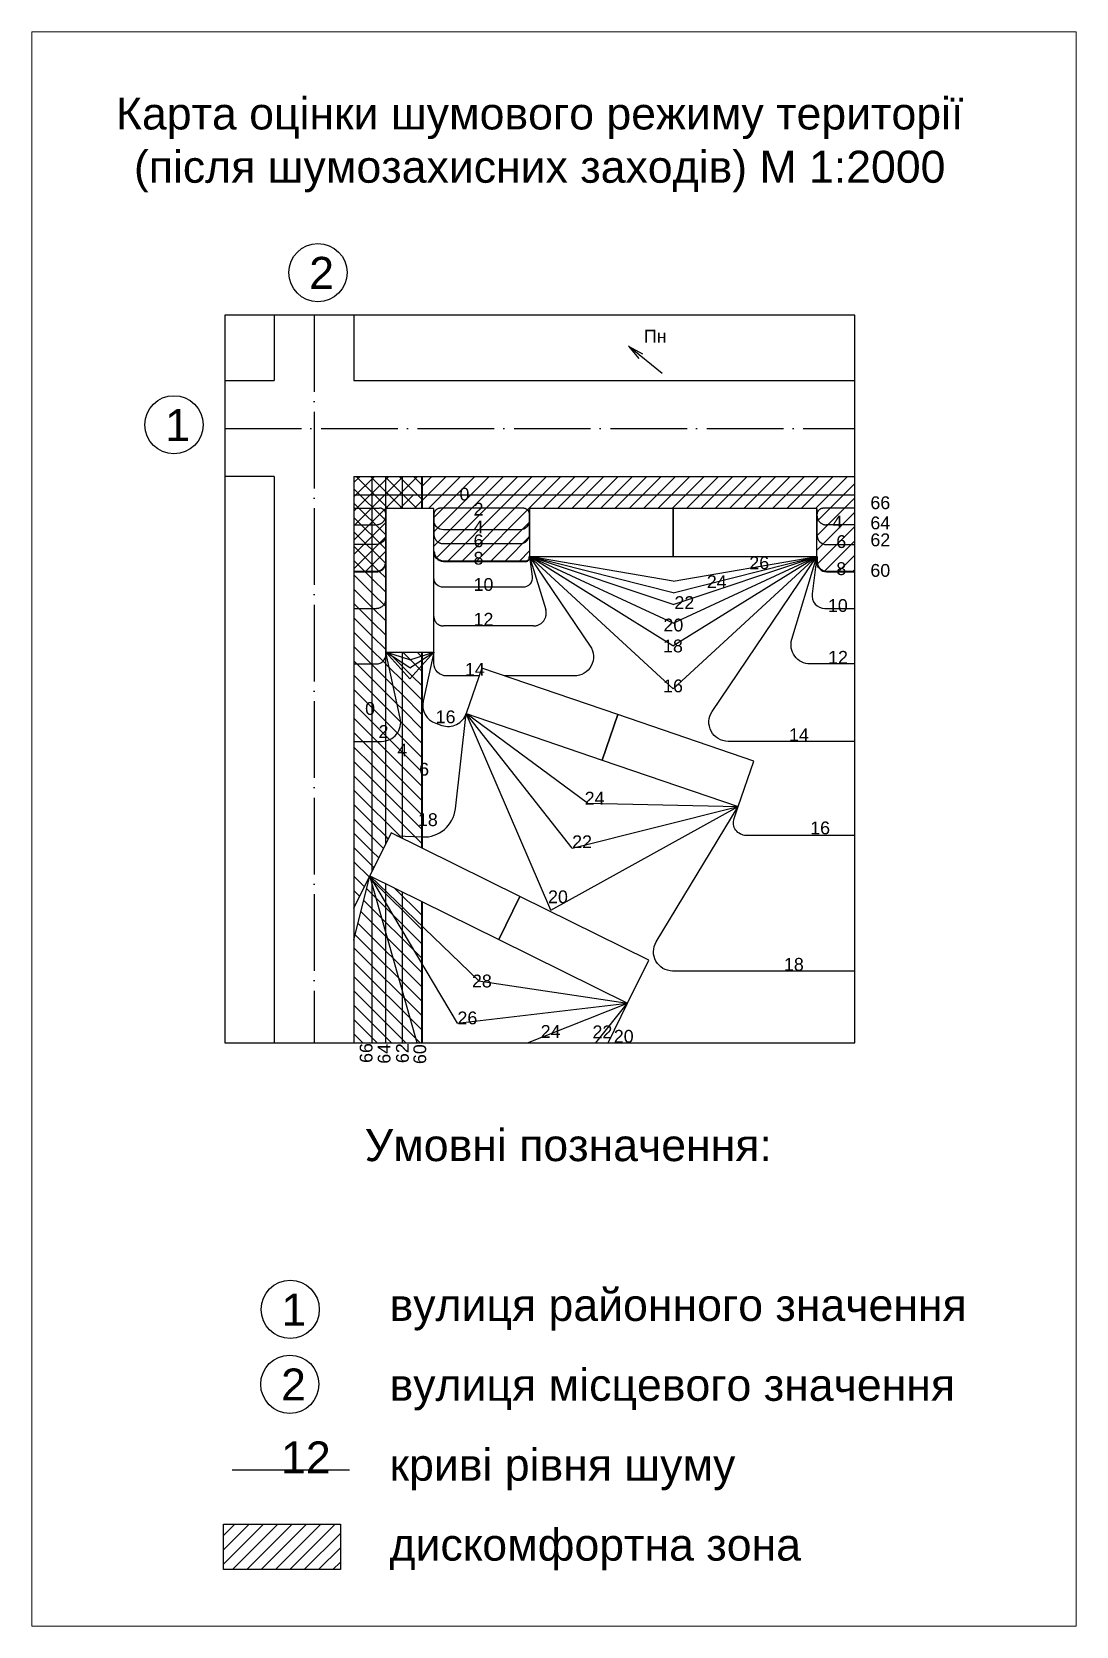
# Paper-space layout 'шум2' of a CAD drawing. Header units: millimetres. Extents: x 31 to 194, y 33 to 282.
# The model-space entities are those that its viewports show. They can reach past a viewport. Long polylines and large blocks are cut down to what shows.
import ezdxf

# ---------------------------------------------------------------- set-up
doc = ezdxf.new("R2010")
doc.units = ezdxf.units.MM
doc.linetypes.add('ACAD_ISO04W100', pattern=[30, 24, -3, 0, -3])
for name, color, linetype in [('будівлі', 7, 'Continuous'), ('ВДМ', 7, 'Continuous'), ('шум1', 243, 'Continuous'), ('шум2', 130, 'Continuous'), ('шум3', 90, 'Continuous')]:
    doc.layers.add(name, color=color, linetype=linetype)
doc.styles.get("Standard").update_dxf_attribs({"font": 'arial.ttf'})

msp = doc.modelspace()

# ---------------------------------------------------------------- hatches: boundary and pattern name
at = {"layer": 'шум1', "transparency": 33554687}
h = msp.add_hatch(dxfattribs=at)
h.set_pattern_fill('ANSI31', color=256, scale=0.5)
h.paths.add_polyline_path([(11900.157, 2895.326), (11897.558, 2895.326), (11897.558, 2892.462), (11900.157, 2892.462)])
h.paths.add_polyline_path([(11897.558, 2895.326), (11895.449, 2895.326), (11895.449, 2892.462), (11897.558, 2892.462)])
h.paths.add_polyline_path([(11895.449, 2895.326), (11892.585, 2895.326), (11892.585, 2892.462), (11895.449, 2892.462)])
h.paths.add_polyline_path([(11895.449, 2892.462), (11892.585, 2892.462), (11892.585, 2890.382), (11895.449, 2890.382)])
h.paths.add_polyline_path([(11895.449, 2890.382), (11892.585, 2890.382), (11892.585, 2887.782), (11895.449, 2887.782)])
h.paths.add_polyline_path([(11897.558, 2889.616, 0.3466368), (11896.585, 2890.382), (11895.449, 2890.382), (11895.449, 2887.782), (11896.085, 2887.782, 0.3588577), (11897.558, 2888.995)])
h.paths.add_polyline_path([(11897.558, 2892.462), (11895.449, 2892.462), (11895.449, 2890.382), (11896.585, 2890.382, -0.3466368), (11897.558, 2889.616)])
h.paths.add_polyline_path([(11895.449, 2887.782), (11892.585, 2887.782), (11892.585, 2884.698), (11895.449, 2884.698)])
h.paths.add_polyline_path([(11897.558, 2888.995, -0.3588577), (11896.085, 2887.782), (11895.449, 2887.782), (11895.449, 2884.698), (11896.085, 2884.698, 0.3588577), (11897.558, 2885.911)])
h.paths.add_polyline_path([(11895.449, 2884.698), (11892.585, 2884.698), (11892.585, 2880.464), (11895.449, 2880.464)])
h.paths.add_polyline_path([(11897.558, 2885.911, -0.3588577), (11896.085, 2884.698), (11895.449, 2884.698), (11895.449, 2880.464), (11896.085, 2880.464, 0.3588577), (11897.558, 2881.677)])
h.paths.add_polyline_path([(11920.085, 2886.318, -0.4142136), (11918.585, 2884.818), (11906.585, 2884.818, -0.4142136), (11905.085, 2886.318), (11905.085, 2883.599, 0.4142136), (11906.585, 2882.099), (11919.585, 2882.099, 0.4142136), (11920.085, 2882.599), (11920.085, 2882.826)])
h.paths.add_polyline_path([(11920.085, 2886.318), (11920.085, 2888.498, -0.4142136), (11918.585, 2886.998), (11906.585, 2886.998, -0.4142136), (11905.085, 2888.498), (11905.085, 2888.22), (11905.085, 2886.318, 0.4142136), (11906.585, 2884.818), (11918.585, 2884.818, 0.4142136)])
h.paths.add_polyline_path([(11920.085, 2889.354, 0.4142136), (11919.085, 2890.354), (11906.085, 2890.354, 0.4142136), (11905.085, 2889.354), (11905.085, 2888.498, 0.4142136), (11906.585, 2886.998), (11918.585, 2886.998, 0.4142136), (11920.085, 2888.498)])
h.paths.add_polyline_path([(11910.695, 2880.441), (11913.249, 2880.441), (11913.249, 2884.562), (11910.695, 2884.562)], flags=9)
h.paths.add_polyline_path([(11910.703, 2883.16), (11913.257, 2883.16), (11913.257, 2887.282), (11910.703, 2887.282)], flags=9)
h.paths.add_polyline_path([(11910.772, 2885.348), (11913.326, 2885.348), (11913.326, 2889.469), (11910.772, 2889.469)], flags=9)
h.paths.add_polyline_path([(11910.726, 2888.119), (11913.28, 2888.119), (11913.28, 2892.24), (11910.726, 2892.24)], flags=9)
h = msp.add_hatch(dxfattribs=at)
h.set_pattern_fill('ANSI31', color=256, scale=0.5, angle=90)
h.paths.add_polyline_path([(11895.449, 2884.698), (11892.585, 2884.698), (11892.585, 2880.464), (11895.449, 2880.464)])
h.paths.add_polyline_path([(11895.449, 2887.782), (11892.585, 2887.782), (11892.585, 2884.698), (11895.449, 2884.698)])
h.paths.add_polyline_path([(11895.449, 2890.382), (11892.585, 2890.382), (11892.585, 2887.782), (11895.449, 2887.782)])
h.paths.add_polyline_path([(11895.449, 2892.462), (11892.585, 2892.462), (11892.585, 2890.382), (11895.449, 2890.382)])
h.paths.add_polyline_path([(11895.449, 2895.326), (11892.585, 2895.326), (11892.585, 2892.462), (11895.449, 2892.462)])
h.paths.add_polyline_path([(11897.558, 2895.326), (11895.449, 2895.326), (11895.449, 2892.462), (11897.558, 2892.462)])
h.paths.add_polyline_path([(11900.157, 2895.326), (11897.558, 2895.326), (11897.558, 2892.462), (11900.157, 2892.462)])
h.paths.add_polyline_path([(11903.241, 2895.326), (11900.157, 2895.326), (11900.157, 2892.462), (11903.241, 2892.462)])
h.paths.add_polyline_path([(11903.241, 2892.462), (11900.157, 2892.462), (11900.157, 2890.326), (11903.241, 2890.326)])
h.paths.add_polyline_path([(11900.157, 2892.462), (11897.558, 2892.462), (11897.558, 2890.326), (11900.157, 2890.326)])
h.paths.add_polyline_path([(11897.558, 2892.462), (11895.449, 2892.462), (11895.449, 2890.382), (11896.585, 2890.382, -0.3466368), (11897.558, 2889.616)])
h.paths.add_polyline_path([(11897.558, 2889.616, 0.3466368), (11896.585, 2890.382), (11895.449, 2890.382), (11895.449, 2887.782), (11896.085, 2887.782, 0.3588577), (11897.558, 2888.995)])
h.paths.add_polyline_path([(11897.558, 2888.995, -0.3588577), (11896.085, 2887.782), (11895.449, 2887.782), (11895.449, 2884.698), (11896.085, 2884.698, 0.3588577), (11897.558, 2885.911)])
h.paths.add_polyline_path([(11897.558, 2885.911, -0.3588577), (11896.085, 2884.698), (11895.449, 2884.698), (11895.449, 2880.464), (11896.085, 2880.464, 0.3588577), (11897.558, 2881.677)])
h.paths.add_polyline_path([(11903.241, 2867.239), (11903.241, 2867.826), (11900.157, 2867.826), (11900.157, 2867.008), (11901.335, 2866.633)])
h.paths.add_polyline_path([(11900.157, 2867.826), (11897.585, 2867.826), (11900.157, 2867.008)], flags=16)
h.paths.add_polyline_path([(11900.157, 2867.008), (11897.585, 2867.826), (11900.157, 2866.16)], flags=16)
h.paths.add_polyline_path([(11903.241, 2866.631), (11903.241, 2867.239), (11901.335, 2866.633), (11900.157, 2867.008), (11900.157, 2866.16), (11901.335, 2865.396)])
h.paths.add_polyline_path([(11900.157, 2866.16), (11897.585, 2867.826), (11900.157, 2864.986)], flags=17)
h.paths.add_polyline_path([(11903.241, 2865.79), (11903.241, 2866.631), (11901.335, 2865.396), (11900.157, 2866.16), (11900.157, 2864.986), (11901.335, 2863.685)])
h.paths.add_polyline_path([(11900.157, 2864.986), (11897.585, 2867.826), (11899.837, 2857.52, -0.4131345), (11897.558, 2853.951), (11897.558, 2837.83), (11898.407, 2839.55), (11899.302, 2839.108), (11900.157, 2839.067)])
h.paths.add_polyline_path([(11898.845, 2850.445), (11901.399, 2850.445), (11901.399, 2854.567), (11898.845, 2854.567)], flags=9)
h = msp.add_hatch(dxfattribs=at)
h.set_pattern_fill('ANSI31', color=256)
h.paths.add_polyline_path([(11903.241, 2895.326), (11900.157, 2895.326), (11900.157, 2892.462), (11903.241, 2892.462)])
h = msp.add_hatch(dxfattribs=at)
h.set_pattern_fill('ANSI31', color=256, scale=0.5)
h.paths.add_polyline_path([(11971.014, 2895.326), (11903.241, 2895.326), (11903.241, 2892.462), (11971.014, 2892.462)])
h.paths.add_polyline_path([(11908.487, 2890.471), (11911.041, 2890.471), (11911.041, 2894.593), (11908.487, 2894.593)], flags=9)
h = msp.add_hatch(dxfattribs=at)
h.set_pattern_fill('ANSI31', color=256, scale=0.5)
h.paths.add_polyline_path([(11971.014, 2892.462), (11903.241, 2892.462), (11903.241, 2890.326), (11905.085, 2890.326), (11905.085, 2889.354, -0.4142136), (11906.085, 2890.354), (11919.085, 2890.354, -0.4142136), (11920.085, 2889.354), (11920.085, 2890.326), (11942.585, 2890.326), (11965.085, 2890.326), (11965.085, 2889.354, -0.4142136), (11966.085, 2890.354), (11971.014, 2890.354)])
h.paths.add_polyline_path([(11908.487, 2890.471), (11911.041, 2890.471), (11911.041, 2894.593), (11908.487, 2894.593)], flags=9)
h.paths.add_polyline_path([(11910.726, 2888.119), (11913.28, 2888.119), (11913.28, 2892.24), (11910.726, 2892.24)], flags=9)
h = msp.add_hatch(dxfattribs=at)
h.set_pattern_fill('ANSI31', color=256, scale=0.5)
h.paths.add_polyline_path([(11900.157, 2892.462), (11897.558, 2892.462), (11897.558, 2890.326), (11900.157, 2890.326)])
h = msp.add_hatch(dxfattribs=at)
h.set_pattern_fill('ANSI31', color=256, scale=0.5)
h.paths.add_polyline_path([(11903.241, 2892.462), (11900.157, 2892.462), (11900.157, 2890.326), (11903.241, 2890.326)])
h = msp.add_hatch(dxfattribs=at)
h.set_pattern_fill('ANSI31', color=256, scale=0.5)
h.paths.add_polyline_path([(11971.014, 2887.754), (11966.585, 2887.754, -0.4142136), (11965.085, 2889.254), (11965.085, 2886.17, 0.4142136), (11966.585, 2884.67), (11971.014, 2884.67)])
h.paths.add_polyline_path([(11971.014, 2890.354), (11966.085, 2890.354, 0.4273694), (11965.086, 2889.309, 0.4249456), (11966.585, 2887.754), (11971.014, 2887.754)])
h.paths.add_polyline_path([(11967.509, 2883.04), (11970.063, 2883.04), (11970.063, 2887.161), (11967.509, 2887.161)], flags=9)
h.paths.add_polyline_path([(11966.987, 2886.105), (11969.541, 2886.105), (11969.541, 2890.226), (11966.987, 2890.226)], flags=9)
h = msp.add_hatch(dxfattribs=at)
h.set_pattern_fill('ANSI31', color=256, scale=0.5)
h.paths.add_polyline_path([(11971.014, 2884.67), (11966.585, 2884.67, -0.4142136), (11965.085, 2886.17), (11965.085, 2882.826), (11965.081, 2881.972, 0.4157748), (11966.581, 2880.464), (11971.014, 2880.464)])
h.paths.add_polyline_path([(11967.509, 2883.04), (11970.063, 2883.04), (11970.063, 2887.161), (11967.509, 2887.161)], flags=9)
h.paths.add_polyline_path([(11967.498, 2878.806), (11970.052, 2878.806), (11970.052, 2882.927), (11967.498, 2882.927)], flags=9)
h = msp.add_hatch(dxfattribs=at)
h.set_pattern_fill('ANSI31', color=256, scale=0.5, angle=90)
h.paths.add_polyline_path([(11897.558, 2881.677, -0.3588577), (11896.085, 2880.464), (11895.449, 2880.464), (11895.449, 2874.697), (11896.085, 2874.697, 0.3588577), (11897.558, 2875.91)])
h.paths.add_polyline_path([(11897.558, 2875.91, -0.3588577), (11896.085, 2874.697), (11895.449, 2874.697), (11895.449, 2865.991), (11896.085, 2865.991, 0.3588577), (11897.558, 2867.204)])
h = msp.add_hatch(dxfattribs=at)
h.set_pattern_fill('ANSI31', color=256, scale=0.5, angle=90)
h.paths.add_polyline_path([(11895.449, 2853.88), (11892.585, 2853.88), (11892.585, 2827.772), (11895.085, 2832.826), (11895.449, 2833.562)])
h.paths.add_polyline_path([(11895.449, 2865.991), (11892.585, 2865.991), (11892.585, 2853.88), (11895.449, 2853.88)])
h.paths.add_polyline_path([(11895.449, 2874.697), (11892.585, 2874.697), (11892.585, 2865.991), (11895.449, 2865.991)])
h.paths.add_polyline_path([(11895.449, 2880.464), (11892.585, 2880.464), (11892.585, 2874.697), (11895.449, 2874.697)])
h.paths.add_polyline_path([(11893.71, 2856.921), (11896.264, 2856.921), (11896.264, 2861.043), (11893.71, 2861.043)], flags=24)
h.paths.add_polyline_path([(11893.71, 2856.921), (11896.264, 2856.921), (11896.264, 2861.043), (11893.71, 2861.043)], flags=25)
h = msp.add_hatch(dxfattribs=at)
h.set_pattern_fill('ANSI31', color=256, scale=0.5, angle=90)
h.paths.add_polyline_path([(11897.558, 2853.951, -0.0547577), (11896.906, 2853.88), (11895.449, 2853.88), (11895.449, 2833.562), (11897.558, 2837.83)])
h.paths.add_polyline_path([(11897.558, 2867.204, -0.3588577), (11896.085, 2865.991), (11895.449, 2865.991), (11895.449, 2853.88), (11896.906, 2853.88, 0.0547577), (11897.558, 2853.951)])
h.paths.add_polyline_path([(11897.585, 2867.826), (11897.585, 2867.491, -0.0481923), (11897.558, 2867.204), (11897.558, 2853.951, 0.4131345), (11899.837, 2857.52)])
h.paths.add_polyline_path([(11893.71, 2856.921), (11896.264, 2856.921), (11896.264, 2861.043), (11893.71, 2861.043)], flags=25)
h.paths.add_polyline_path([(11895.853, 2853.316), (11898.407, 2853.316), (11898.407, 2857.437), (11895.853, 2857.437)], flags=25)
h.paths.add_polyline_path([(11893.71, 2856.921), (11896.264, 2856.921), (11896.264, 2861.043), (11893.71, 2861.043)], flags=25)
h.paths.add_polyline_path([(11895.853, 2853.316), (11898.407, 2853.316), (11898.407, 2857.437), (11895.853, 2857.437)], flags=24)
h = msp.add_hatch(dxfattribs=at)
h.set_pattern_fill('ANSI31', color=256, scale=0.5, angle=90)
h.paths.add_polyline_path([(11903.241, 2865.79), (11901.335, 2863.685), (11900.157, 2864.986), (11900.157, 2839.067), (11903.241, 2838.919)])
h.paths.add_polyline_path([(11903.241, 2838.919), (11900.157, 2839.067), (11900.157, 2838.686), (11903.241, 2837.162)])
h.paths.add_polyline_path([(11898.845, 2850.445), (11901.399, 2850.445), (11901.399, 2854.567), (11898.845, 2854.567)], flags=9)
h.paths.add_polyline_path([(11902.181, 2847.424), (11904.735, 2847.424), (11904.735, 2851.545), (11902.181, 2851.545)], flags=9)
h.paths.add_polyline_path([(11901.792, 2839.526), (11905.9, 2839.526), (11905.9, 2843.648), (11901.792, 2843.648)], flags=9)
h = msp.add_hatch(dxfattribs=at)
h.set_pattern_fill('ANSI31', color=256, scale=0.5, angle=90)
h.paths.add_polyline_path([(11897.558, 2824.114), (11895.449, 2831.544), (11895.449, 2806.69), (11897.558, 2806.69)])
h.paths.add_polyline_path([(11895.449, 2831.544), (11895.085, 2832.826), (11892.585, 2822.771), (11892.585, 2806.69), (11895.449, 2806.69)])
h.paths.add_polyline_path([(11900.157, 2814.953), (11897.558, 2824.114), (11897.558, 2806.69), (11900.157, 2806.69)])
h.paths.add_polyline_path([(11900.157, 2824.298), (11897.558, 2828.669), (11897.558, 2824.114), (11900.157, 2814.953)])
h.paths.add_polyline_path([(11903.241, 2819.112), (11900.157, 2824.298), (11900.157, 2814.953), (11902.502, 2806.69), (11903.241, 2806.69)])
h.paths.add_polyline_path([(11900.157, 2814.953), (11900.157, 2806.69), (11902.502, 2806.69)], flags=17)
h.paths.add_polyline_path([(11903.241, 2824.96), (11900.157, 2827.934), (11900.157, 2824.298), (11903.241, 2819.112)])
h.paths.add_polyline_path([(11903.241, 2828.797), (11900.157, 2830.32), (11900.157, 2827.934), (11903.241, 2824.96)])
h.paths.add_polyline_path([(11900.157, 2830.32), (11897.558, 2831.605), (11897.558, 2830.442), (11900.157, 2827.934)])
h.paths.add_polyline_path([(11897.558, 2830.442), (11897.558, 2828.669), (11900.157, 2824.298), (11900.157, 2827.934)])
h.paths.add_polyline_path([(11895.449, 2832.214), (11895.449, 2831.544), (11897.558, 2824.114), (11897.558, 2828.669)])
h.paths.add_polyline_path([(11897.558, 2830.442), (11895.449, 2832.475), (11895.449, 2832.214), (11897.558, 2828.669)])
h.paths.add_polyline_path([(11897.558, 2831.605), (11895.449, 2832.646), (11895.449, 2832.475), (11897.558, 2830.442)])
at = {"layer": 'шум1'}
h = msp.add_hatch(dxfattribs=at)
h.set_pattern_fill('ANSI31', color=256, scale=0.5)
h.set_pattern_definition([(45, (218.4065, 0), (-1.12253202, 1.12253202), [])])
h.paths.add_polyline_path([(11890.447, 2731.395), (11872.155, 2731.395), (11872.155, 2724.3), (11890.447, 2724.3)])

# ---------------------------------------------------------------- linework, layer by layer
msp.add_lwpolyline([(11872.343, 2806.69), (11971.014, 2806.69), (11971.014, 2920.552), (11872.343, 2920.552), (11872.343, 2806.69)])
for centre in [(11886.936, 2927.235), (11864.389, 2903.417), (11882.595, 2764.994), (11882.536, 2753.284)]:
    msp.add_circle(centre, 4.556)
at = {"layer": 'будівлі', "color": 7}
for points in [[(11897.585, 2890.326), (11897.585, 2867.826), (11905.085, 2867.826), (11905.085, 2890.326), (11897.585, 2890.326)], [(11942.585, 2890.326), (11920.085, 2890.326), (11920.085, 2882.826), (11942.585, 2882.826), (11942.585, 2890.326)], [(11965.085, 2890.326), (11942.585, 2890.326), (11942.585, 2882.826), (11965.085, 2882.826), (11965.085, 2890.326)], [(11933.88, 2858.061), (11912.585, 2865.326), (11910.164, 2858.228), (11931.458, 2850.962), (11933.88, 2858.061)], [(11955.175, 2850.795), (11933.88, 2858.061), (11931.458, 2850.962), (11952.753, 2843.697), (11955.175, 2850.795)], [(11918.58, 2829.584), (11898.407, 2839.55), (11895.085, 2832.826), (11915.258, 2822.86), (11918.58, 2829.584)], [(11938.752, 2819.617), (11918.58, 2829.584), (11915.258, 2822.86), (11935.43, 2812.893), (11938.752, 2819.617)], [(11938.752, 2819.617), (11918.58, 2829.584), (11915.258, 2822.86), (11935.43, 2812.893), (11938.752, 2819.617)]]:
    msp.add_lwpolyline(points, dxfattribs=at)
at = {"layer": 'ВДМ'}
for points in [[(11880.085, 2920.552), (11880.085, 2910.326)], [(11892.585, 2920.552), (11892.585, 2910.326)], [(11940.84, 2911.431), (11935.581, 2915.723)], [(11935.581, 2915.723), (11937.789, 2914.514)], [(11935.581, 2915.723), (11937.208, 2913.802)], [(11872.343, 2910.326), (11880.085, 2910.326)], [(11892.585, 2910.326), (11971.014, 2910.326)], [(11880.085, 2895.326), (11872.343, 2895.326)], [(11880.085, 2895.326), (11880.085, 2806.69)], [(11892.585, 2895.326), (11892.585, 2806.69)], [(11892.585, 2895.326), (11971.014, 2895.326)]]:
    msp.add_lwpolyline(points, dxfattribs=at)
at = {"layer": 'ВДМ', "linetype": 'ACAD_ISO04W100', "ltscale": 0.5}
for points in [[(11886.335, 2920.552), (11886.335, 2806.69)], [(11872.343, 2902.826), (11971.014, 2902.826)]]:
    msp.add_lwpolyline(points, dxfattribs=at)
at = {"layer": 'шум1', "color": 7}
for points in [[(11895.449, 2833.562), (11895.449, 2895.326)], [(11897.558, 2837.83), (11897.558, 2895.326)], [(11900.157, 2890.326), (11900.157, 2895.326)], [(11892.585, 2892.462), (11971.014, 2892.462)], [(11900.157, 2838.686), (11900.157, 2867.826)], [(11895.449, 2806.69), (11895.449, 2832.646)], [(11897.558, 2806.69), (11897.558, 2831.605)], [(11900.157, 2806.69), (11900.157, 2830.32)], [(11873.486, 2739.871), (11891.875, 2739.871)]]:
    msp.add_lwpolyline(points, dxfattribs=at)
at = {"layer": 'шум1', "lineweight": 40}
for points in [[(11903.241, 2890.326), (11903.241, 2895.326)], [(11903.241, 2837.162), (11903.241, 2867.826)], [(11903.241, 2806.69), (11903.241, 2828.797)]]:
    msp.add_lwpolyline(points, dxfattribs=at)
at = {"layer": 'шум1', "color": 7, "linetype": 'ACAD_ISO04W100'}
for points in [[(11892.585, 2890.382), (11896.585, 2890.382, -0.4142136), (11897.585, 2889.382), (11897.585, 2888.481)], [(11892.585, 2887.782), (11896.085, 2887.782, 0.4142136), (11897.585, 2889.282), (11897.585, 2890.326)], [(11920.085, 2886.998), (11920.085, 2889.354, 0.4142136), (11919.085, 2890.354), (11906.085, 2890.354, 0.4142136), (11905.085, 2889.354), (11905.085, 2888.22)], [(11905.085, 2888.322), (11905.085, 2886.318, 0.4142136), (11906.585, 2884.818), (11918.585, 2884.818, 0.4142136), (11920.085, 2886.318), (11920.085, 2890.326)], [(11971.014, 2890.354), (11966.085, 2890.354, 0.4142136), (11965.085, 2889.354), (11965.085, 2888.453)], [(11971.014, 2887.754), (11966.585, 2887.754, -0.4142136), (11965.085, 2889.254), (11965.085, 2890.326)], [(11892.585, 2874.697), (11896.085, 2874.697, 0.4142136), (11897.585, 2876.197), (11897.585, 2881.996)], [(11920.085, 2882.826), (11922.605, 2874.526, -0.5034249), (11920.691, 2871.945), (11906.585, 2871.945, -0.4142136), (11905.085, 2873.445), (11905.085, 2876.974)]]:
    msp.add_lwpolyline(points, format="xyb", dxfattribs=at)
at = {"layer": 'шум1', "color": 7}
for points in [[(11897.585, 2890.326), (11897.585, 2886.198, -0.4142136), (11896.085, 2884.698), (11892.585, 2884.698)], [(11965.085, 2890.326), (11965.085, 2886.17, 0.4142136), (11966.585, 2884.67), (11971.014, 2884.67)], [(11920.085, 2882.826), (11929.57, 2868.797, -0.6012305), (11927.085, 2864.117), (11916.131, 2864.117)], [(11971.014, 2853.88), (11951.165, 2853.88, -0.6012305), (11948.679, 2858.56), (11965.085, 2882.826)], [(11965.085, 2882.826), (11964.332, 2876.952, 0.4520946), (11966.316, 2874.697), (11971.014, 2874.697)], [(11892.585, 2865.991), (11896.085, 2865.991, 0.4142136), (11897.585, 2867.491), (11897.585, 2867.826)], [(11892.585, 2853.88), (11896.906, 2853.88, 0.478722), (11899.837, 2857.52), (11897.585, 2867.826)], [(11912.173, 2864.117), (11907.085, 2864.117, -0.4142136), (11905.085, 2866.117), (11905.085, 2867.826)]]:
    msp.add_lwpolyline(points, format="xyb", dxfattribs=at)
at = {"layer": 'шум1', "linetype": 'ACAD_ISO04W100'}
msp.add_lwpolyline([(11920.085, 2886.998), (11920.085, 2890.326)], dxfattribs=at)
at = {"layer": 'шум1', "linetype": 'ACAD_ISO04W100', "lineweight": 40}
msp.add_lwpolyline([(11892.585, 2880.464), (11896.085, 2880.464, 0.4142136), (11897.585, 2881.964), (11897.585, 2881.964)], format="xyb", dxfattribs=at)
at = {"layer": 'шум1', "lineweight": 40}
for points in [[(11905.085, 2883.599), (11905.085, 2883.599, 0.4142136), (11906.585, 2882.099), (11919.585, 2882.099, 0.4142136), (11920.085, 2882.599), (11920.085, 2882.826)], [(11965.085, 2882.826), (11965.081, 2881.972, 0.4157748), (11966.581, 2880.464), (11971.014, 2880.464)]]:
    msp.add_lwpolyline(points, format="xyb", dxfattribs=at)
at = {"layer": 'шум1'}
msp.add_lwpolyline([(11872.155, 2731.395), (11890.447, 2731.395), (11890.447, 2724.3), (11872.155, 2724.3)], close=True, dxfattribs=at)
at = {"layer": 'шум2', "color": 7}
for points in [[(11920.085, 2890.326), (11920.085, 2888.498, -0.4142136), (11918.585, 2886.998), (11906.585, 2886.998, -0.4142136), (11905.085, 2888.498), (11905.085, 2890.326)], [(11920.085, 2882.826), (11920.489, 2879.682, -0.4520946), (11919.001, 2877.992), (11906.585, 2877.992, -0.4142136), (11905.085, 2879.492), (11905.085, 2886.79)]]:
    msp.add_lwpolyline(points, format="xyb", dxfattribs=at)
at = {"layer": 'шум3', "color": 7}
for points in [[(11942.585, 2862.092), (11920.085, 2882.826)], [(11942.534, 2868.845), (11920.085, 2882.826)], [(11942.585, 2872.37), (11920.085, 2882.826)], [(11942.585, 2875.317), (11920.085, 2882.826)], [(11942.585, 2877.1), (11920.085, 2882.826)], [(11942.585, 2878.96), (11920.085, 2882.822)], [(11942.534, 2868.845), (11965.085, 2882.826)], [(11942.585, 2872.37), (11965.085, 2882.826)], [(11942.585, 2862.092), (11965.085, 2882.826)], [(11942.585, 2875.317), (11965.085, 2882.826)], [(11942.585, 2877.1), (11965.085, 2882.826)], [(11942.585, 2878.96), (11965.085, 2882.826)], [(11901.335, 2865.396), (11897.585, 2867.826)], [(11901.335, 2863.685), (11897.585, 2867.826)], [(11901.335, 2866.633), (11897.585, 2867.826)], [(11901.335, 2863.685), (11905.085, 2867.826)], [(11901.335, 2865.396), (11905.085, 2867.826)], [(11901.335, 2866.633), (11905.085, 2867.826)], [(11923.434, 2827.444), (11910.164, 2858.228)], [(11926.75, 2837.164), (11910.164, 2858.228)], [(11929.147, 2844.188), (11910.164, 2858.228)], [(11929.147, 2844.188), (11952.753, 2843.697)], [(11923.434, 2827.444), (11952.753, 2843.697)], [(11926.75, 2837.164), (11952.753, 2843.697)], [(11892.585, 2822.771), (11895.085, 2832.826)], [(11892.585, 2827.772), (11895.085, 2832.826)], [(11912.08, 2816.435), (11895.085, 2832.826)], [(11902.502, 2806.69), (11895.085, 2832.826)], [(11908.789, 2809.782), (11895.085, 2832.826)], [(11912.085, 2816.432), (11935.43, 2812.893)], [(11908.801, 2809.777), (11935.43, 2812.893)], [(11919.742, 2806.69), (11935.43, 2812.893)], [(11930.474, 2806.69), (11935.43, 2812.893)], [(11932.369, 2806.69), (11935.43, 2812.893)]]:
    msp.add_lwpolyline(points, dxfattribs=at)
for points in [[(11971.014, 2865.991), (11964.02, 2865.991, -0.5034249), (11961.15, 2869.862), (11965.085, 2882.826)], [(11905.085, 2867.826), (11903.414, 2860.195, 0.3814468), (11905.376, 2856.714), (11906.362, 2856.377, 0.4142136), (11910.17, 2858.248), (11910.164, 2858.228)], [(11899.302, 2839.108), (11903.265, 2838.918, 0.3952408), (11908.473, 2843.348), (11910.164, 2858.228)], [(11971.014, 2817.946), (11942.485, 2817.946, -0.5843215), (11939.918, 2822.5), (11952.753, 2843.697)], [(11971.014, 2839.16), (11954.001, 2839.16, -0.514145), (11952.108, 2841.806), (11952.753, 2843.697)]]:
    msp.add_lwpolyline(points, format="xyb", dxfattribs=at)

# ---------------------------------------------------------------- texts
at = {"layer": 'ВДМ', "attachment_point": 1}
for s, width, heights, insert, char_height in [('\\pxqc;Карта оцінки шумового режиму території\\P(після шумозахисних заходів) М 1:2000', 145.00038, [0], (11849.164, 2954.631), 5), ('2', 4.32334, [0], (11885.569, 2929.692), 5), ('Пн', 4.32334, [0], (11937.982, 2918.279), 2), ('1', 4.32334, [0], (11863.021, 2905.874), 5), ('0', 4.32334, [0], (11909.103, 2893.572), 2), ('2', 4.32334, [0], (11911.308, 2891.219), 2), ('4', 4.32334, [0], (11967.522, 2889.197), 2), ('4', 4.32334, [0], (11911.308, 2888.44), 2), ('6', 4.32334, [0], (11911.308, 2886.26), 2), ('6', 4.32334, [0], (11968.114, 2886.14), 2), ('8', 4.32334, [0], (11911.308, 2883.541), 2), ('26', 4.32334, [0], (11954.491, 2882.826), 2), ('8', 4.32334, [0], (11968.112, 2881.906), 2), ('10', 4.32334, [0], (11911.308, 2879.434), 2), ('24', 4.32334, [0], (11947.838, 2879.861), 2), ('22', 4.32334, [0], (11942.765, 2876.593), 2), ('12', 4.32334, [0], (11911.308, 2873.987), 2), ('10', 4.32334, [0], (11966.802, 2876.139), 2), ('20', 4.32334, [0], (11941.045, 2873.086), 2), ('18', 4.32334, [0], (11940.987, 2869.809), 2), ('12', 4.32334, [0], (11966.831, 2868.033), 2), ('14', 4.32334, [0], (11909.955, 2866.159), 2), ('16', 4.32334, [0], (11940.991, 2863.561), 2), ('0', 2.18469, [0], (11894.326, 2860.022), 2), ('0', 2.18469, [0], (11894.326, 2860.022), 2), ('2', 2.18469, [0], (11896.435, 2856.416), 2), ('2', 2.18469, [0], (11896.435, 2856.416), 2), ('16', 4.32334, [0], (11905.376, 2858.722), 2), ('14', 4.32334, [0], (11960.713, 2855.922), 2), ('4', 2.18469, [0], (11899.38, 2853.538), 2), ('6', 2, [0], (11902.786, 2850.524), 2), ('24', 4.32334, [0], (11928.709, 2845.992), 2), ('18', 4.32334, [0], (11902.596, 2842.627), 2), ('22', 4.32334, [0], (11926.75, 2839.172), 2), ('16', 4.32334, [0], (11964.023, 2841.337), 2), ('20', 4.32334, [0], (11922.973, 2830.557), 2), ('18', 4.32334, [0], (11959.916, 2819.989), 2), ('28', 4.32334, [0], (11911.061, 2817.378), 2), ('26', 4.32334, [0], (11908.789, 2811.605), 2), ('24', 4.32334, [0], (11921.82, 2809.489), 2), ('22', 4.32334, [0], (11929.932, 2809.424), 2), ('20', 4.32334, [0], (11933.27, 2808.733), 2), ('\\pxsm1.5;Умовні позначення:\\P\\P  вулиця районного значення\\P  вулиця місцевого значення\\P  криві рівня шуму\\P  дискомфортна зона', 213.16362, [132.974], (11894.271, 2793.198), 5), ('1', 4.32334, [0], (11881.227, 2767.451), 5), ('2', 4.32334, [0], (11881.168, 2755.741), 5), ('12', 4.32334, [0], (11881.168, 2744.329), 5)]:
    msp.add_mtext_dynamic_manual_height_columns(s, width=width, gutter_width=12.5, heights=heights, dxfattribs=dict(at, insert=insert, char_height=char_height))
at = {"layer": 'ВДМ', "char_height": 2, "attachment_point": 1, "rotation": 90}
for s, insert in [('66', (11893.476, 2803.558)), ('64', (11896.299, 2803.437)), ('62', (11899.161, 2803.532)), ('60', (11901.884, 2803.381))]:
    msp.add_mtext_dynamic_manual_height_columns(s, width=4.32334, gutter_width=12.5, heights=[0], dxfattribs=dict(at, insert=insert))
at = {"layer": 'шум1', "color": 7, "char_height": 2, "attachment_point": 1}
for s, insert in [('66', (11973.451, 2892.223)), ('64', (11973.451, 2889.069)), ('62', (11973.451, 2886.414)), ('60', (11973.451, 2881.635))]:
    msp.add_mtext_dynamic_manual_height_columns(s, width=4.32334, gutter_width=12.5, heights=[0], dxfattribs=dict(at, insert=insert))

psp = doc.layouts.new('шум2')

# ---------------------------------------------------------------- viewports
at = {"layer": 'Defpoints'}
psp.add_viewport(center=(112.64, 157.46), size=(163.53, 249.467), view_center_point=(11923.905, 2840.171), view_height=249.4674, dxfattribs=at)

doc.saveas('drawing.dxf')
